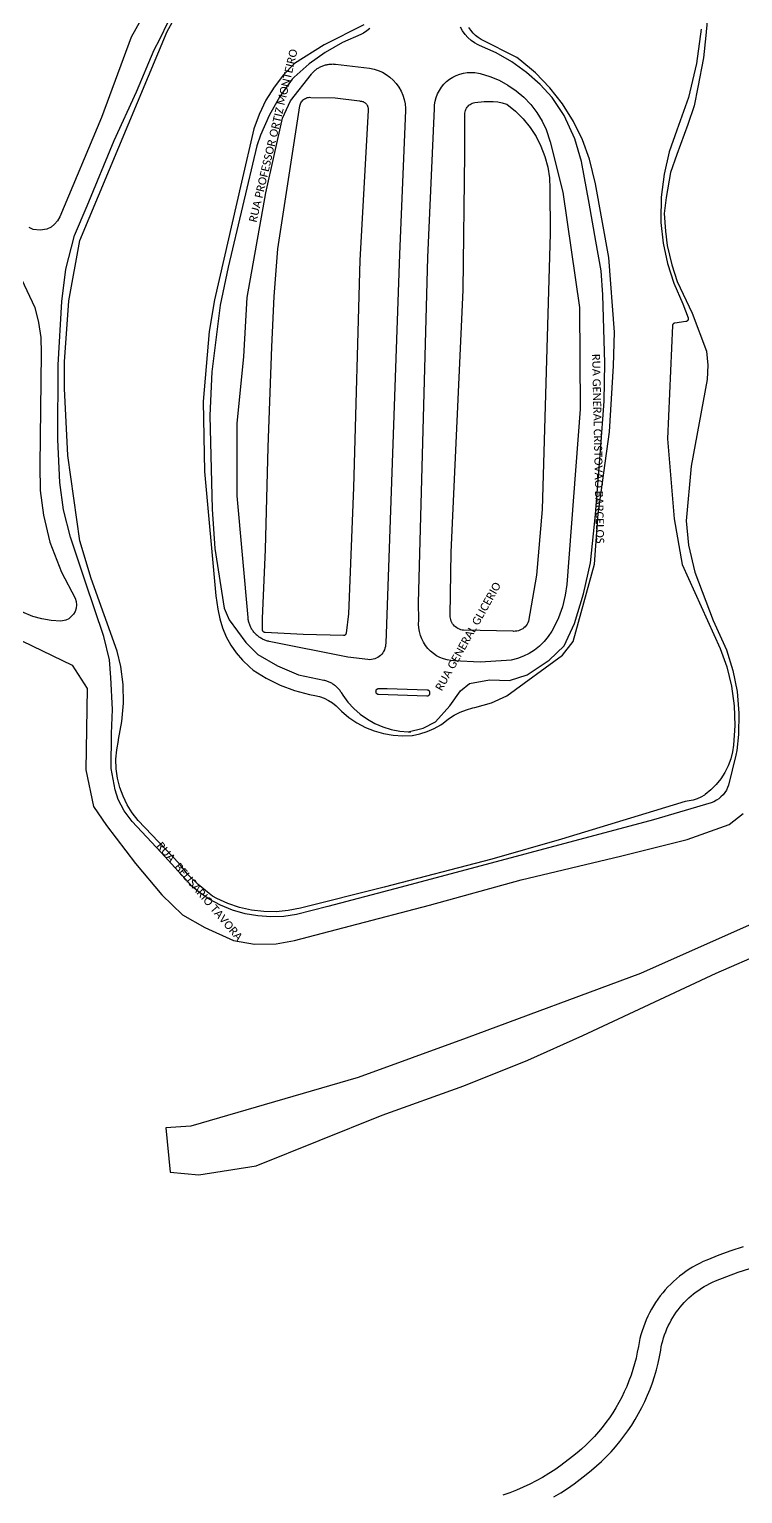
# Model space of a CAD drawing. Header units: millimetres. Extents: x 676447 to 689606, y 7455628 to 7463967.
# Drawn here: x 685323 to 685590, y 7461383 to 7461933 of the extents above; entities that cross this region are included whole.
import ezdxf

# ---------------------------------------------------------------- set-up
doc = ezdxf.new("R2010")
doc.units = ezdxf.units.MM
doc.header["$LTSCALE"] = 0.1
doc.header["$MEASUREMENT"] = 0
for name, color, linetype in [('MUB_MEIOFIO', 7, 'Continuous'), ('MUB_QUADRAS', 7, 'Continuous'), ('MUB_SEGMENTO', 7, 'Continuous')]:
    doc.layers.add(name, color=color, linetype=linetype)
doc.styles.add('Legend', font='calibri.ttf')

msp = doc.modelspace()

# ---------------------------------------------------------------- linework, layer by layer
at = {"layer": 'MUB_MEIOFIO', "linetype": 'Continuous'}
for points in [[(685576.8, 7461935.69), (685576.33, 7461930.32), (685575.39, 7461921.91), (685573.29, 7461910.93), (685571.89, 7461903.92), (685569.55, 7461896.91), (685565.35, 7461885.69), (685563.01, 7461878.92), (685561.38, 7461869.57), (685560.68, 7461863.5), (685561.14, 7461856.96), (685561.84, 7461851.58), (685563.48, 7461844.34), (685565.58, 7461838.03), (685571.19, 7461826.12), (685576.47, 7461811.89), (685577.02, 7461806.66), (685576.75, 7461801.33), (685570.83, 7461768.77), (685568.91, 7461748.3), (685569.73, 7461739.23), (685572.17, 7461729.03), (685579.05, 7461710.93), (685584.09, 7461699.89), (685586.45, 7461692.18), (685587.99, 7461684.27), (685588.7, 7461676.24), (685588.56, 7461668.18), (685587.92, 7461662.24), (685587.59, 7461660.44), (685584.77, 7461649.15), (685584.45, 7461648.29), (685583.97, 7461647.32), (685583.39, 7461646.41), (685582.72, 7461645.56), (685581.96, 7461644.79), (685581.13, 7461644.1), (685580.23, 7461643.5), (685579.27, 7461642.99), (685578.27, 7461642.59), (685556.64, 7461636.16), (685462.01, 7461610.95), (685434.55, 7461603.75), (685422.84, 7461600.64), (685418.03, 7461599.97), (685413.18, 7461599.81), (685408.34, 7461600.15), (685403.56, 7461601), (685398.89, 7461602.34), (685394.39, 7461604.17), (685390.11, 7461606.45), (685386.09, 7461609.17), (685383.66, 7461611.14), (685372.03, 7461623.99), (685361.26, 7461635.53), (685358.22, 7461639.58), (685356.03, 7461643.78), (685354.81, 7461647.41), (685353.37, 7461655.41), (685353.53, 7461668.59), (685353.8, 7461677.5), (685353.26, 7461689.6), (685352.73, 7461696.15), (685350.59, 7461704.96), (685343.76, 7461725.34), (685338.11, 7461742.24), (685335.44, 7461752.43), (685334.11, 7461762.62), (685333.36, 7461778.79), (685333.47, 7461806.81), (685334.88, 7461830.6), (685336.4, 7461842.68), (685339.66, 7461855.27), (685344.36, 7461866.4), (685354.43, 7461890.95), (685362.87, 7461909.18), (685369.46, 7461924.87), (685371.63, 7461928.88), (685374.73, 7461935.37)], [(685450.28, 7461932.96), (685449.14, 7461932.01), (685447.9, 7461931.18), (685446.99, 7461930.68), (685440.13, 7461927.68), (685433.63, 7461923.97), (685427.54, 7461919.61), (685421.95, 7461914.63), (685421.26, 7461913.94), (685416.54, 7461907.37), (685412.54, 7461900.35), (685409.29, 7461892.94), (685407.9, 7461888.95), (685397.17, 7461843.46), (685394.2, 7461829.17), (685391.14, 7461804.23), (685390.31, 7461787.83), (685391.22, 7461752.65), (685392.21, 7461737.89), (685395.66, 7461715.54), (685397.56, 7461711.23), (685403.85, 7461702.67), (685408.31, 7461698.21), (685415.66, 7461693.91), (685423.56, 7461690.55), (685433.01, 7461688.59), (685433.34, 7461688.52), (685433.68, 7461688.43), (685434.01, 7461688.33), (685434.34, 7461688.22), (685434.66, 7461688.1), (685434.98, 7461687.97), (685435.3, 7461687.82), (685435.61, 7461687.67), (685435.91, 7461687.5), (685436.21, 7461687.32), (685436.5, 7461687.14), (685436.79, 7461686.94), (685437.07, 7461686.74), (685437.34, 7461686.52), (685437.6, 7461686.29), (685437.86, 7461686.06), (685438.11, 7461685.82), (685438.34, 7461685.57), (685438.57, 7461685.31), (685438.79, 7461685.04), (685439.01, 7461684.77), (685439.21, 7461684.48), (685439.4, 7461684.2), (685439.58, 7461683.9), (685440.14, 7461682.96), (685442.09, 7461680.36), (685444.29, 7461677.97), (685446.74, 7461675.83), (685449.39, 7461673.95), (685452.23, 7461672.36), (685455.21, 7461671.07), (685458.32, 7461670.11), (685461.51, 7461669.47), (685464.74, 7461669.17), (685465.69, 7461669.15)], [(685464.74, 7461669.17), (685470.29, 7461670.59), (685474.88, 7461672.95), (685480.34, 7461678.95), (685484.28, 7461684.57), (685487.62, 7461687.33), (685495.16, 7461688.64), (685502.68, 7461688.45), (685509.25, 7461690.59), (685517.61, 7461696.05), (685523.11, 7461701.42), (685527.09, 7461709.76), (685530.39, 7461720.89), (685533.1, 7461732.56), (685534.91, 7461750.74), (685536.85, 7461774.7), (685538.14, 7461793.15), (685538.39, 7461807.43), (685537.73, 7461833.05), (685537.08, 7461842.07), (685535.07, 7461853.19), (685532.49, 7461867.38), (685529.67, 7461883.1), (685527.17, 7461891.55), (685523.15, 7461900.32), (685518.64, 7461907.07), (685514.19, 7461911.93), (685509.1, 7461916.45), (685503.58, 7461920.41), (685497.66, 7461923.77), (685491.43, 7461926.49), (685490.91, 7461926.74), (685489.54, 7461927.54), (685488.25, 7461928.48), (685487.07, 7461929.54), (685486.01, 7461930.72), (685485.08, 7461932.01), (685484.29, 7461933.39)], [(685428.4, 7461915.77), (685428.61, 7461916.03), (685428.83, 7461916.29), (685429.07, 7461916.54), (685429.31, 7461916.78), (685429.55, 7461917.01), (685429.81, 7461917.24), (685430.07, 7461917.45), (685430.34, 7461917.66), (685430.62, 7461917.86), (685430.9, 7461918.04), (685431.19, 7461918.22), (685431.49, 7461918.39), (685431.79, 7461918.55), (685432.1, 7461918.69), (685432.41, 7461918.83), (685432.72, 7461918.96), (685433.04, 7461919.07), (685433.37, 7461919.17), (685433.69, 7461919.27), (685434.02, 7461919.35), (685434.36, 7461919.42), (685434.69, 7461919.48), (685435.03, 7461919.53), (685435.37, 7461919.56), (685435.71, 7461919.59), (685436.05, 7461919.6), (685436.39, 7461919.61), (685436.72, 7461919.6), (685437.06, 7461919.57), (685437.4, 7461919.54), (685450.25, 7461918.08), (685451.9, 7461917.72), (685453.5, 7461917.19), (685455.03, 7461916.5), (685456.48, 7461915.65), (685457.84, 7461914.65), (685459.08, 7461913.51), (685460.2, 7461912.25), (685461.18, 7461910.89), (685462.01, 7461909.42), (685462.69, 7461907.88), (685463.2, 7461906.27), (685463.54, 7461904.62), (685463.7, 7461902.95), (685463.72, 7461902.12), (685461.38, 7461848.25), (685456.27, 7461702.41), (685456.25, 7461701.79), (685456.16, 7461701.16), (685456, 7461700.54), (685455.78, 7461699.94), (685455.5, 7461699.36), (685455.16, 7461698.82), (685454.77, 7461698.32), (685454.32, 7461697.86), (685453.83, 7461697.45), (685453.3, 7461697.09), (685452.73, 7461696.79), (685452.14, 7461696.55), (685451.53, 7461696.38), (685450.9, 7461696.27), (685450.26, 7461696.23), (685449.62, 7461696.25), (685442.09, 7461697.15), (685412.64, 7461703.07), (685412.3, 7461703.15), (685411.96, 7461703.23), (685411.63, 7461703.33), (685411.3, 7461703.44), (685410.97, 7461703.56), (685410.65, 7461703.69), (685410.34, 7461703.84), (685410.03, 7461703.99), (685409.72, 7461704.15), (685409.42, 7461704.33), (685409.13, 7461704.51), (685408.84, 7461704.71), (685408.56, 7461704.91), (685408.29, 7461705.13), (685408.02, 7461705.35), (685407.76, 7461705.59), (685407.52, 7461705.83), (685407.28, 7461706.08), (685407.04, 7461706.34), (685406.82, 7461706.6), (685406.61, 7461706.88), (685406.41, 7461707.16), (685406.21, 7461707.45), (685406.03, 7461707.74), (685405.86, 7461708.04), (685405.69, 7461708.35), (685405.54, 7461708.66), (685405.4, 7461708.98), (685405.27, 7461709.3), (685405.15, 7461709.63), (685405.05, 7461709.96), (685404.95, 7461710.29), (685404.87, 7461710.63), (685404.79, 7461710.97), (685404.73, 7461711.31), (685404.68, 7461711.65), (685404.65, 7461712), (685400.61, 7461757.73), (685400.6, 7461784.86), (685403.13, 7461809.97), (685404.29, 7461832.11), (685411.34, 7461871.3), (685417.61, 7461899.34), (685420.63, 7461905.84), (685428.4, 7461915.77)], [(685474.54, 7461902.87), (685474.62, 7461904.3), (685474.85, 7461905.71), (685475.23, 7461907.09), (685475.74, 7461908.42), (685476.4, 7461909.69), (685477.18, 7461910.88), (685478.09, 7461911.99), (685479.1, 7461912.99), (685480.22, 7461913.89), (685481.42, 7461914.66), (685482.69, 7461915.3), (685484.03, 7461915.81), (685485.41, 7461916.17), (685486.82, 7461916.39), (685488.25, 7461916.46), (685489.68, 7461916.38), (685491.09, 7461916.15), (685491.67, 7461916.01), (685495.28, 7461914.94), (685498.77, 7461913.51), (685502.08, 7461911.71), (685505.19, 7461909.58), (685508.06, 7461907.13), (685510.66, 7461904.4), (685512.95, 7461901.42), (685514.93, 7461898.21), (685516.43, 7461895.09), (685517.95, 7461890.43), (685522.73, 7461871.6), (685528.98, 7461828.33), (685529.19, 7461790.18), (685524.12, 7461724.48), (685523.57, 7461720.46), (685522.52, 7461716.11), (685521.03, 7461711.9), (685519.1, 7461707.86), (685518.56, 7461706.9), (685517.23, 7461704.9), (685515.69, 7461703.05), (685513.97, 7461701.36), (685512.08, 7461699.87), (685510.05, 7461698.59), (685507.89, 7461697.52), (685505.63, 7461696.68), (685503.3, 7461696.09), (685501.5, 7461695.88), (685491.64, 7461695.36), (685481.78, 7461695.87), (685480.71, 7461695.95), (685479.31, 7461696.18), (685477.93, 7461696.56), (685476.61, 7461697.08), (685475.34, 7461697.74), (685474.15, 7461698.53), (685473.05, 7461699.43), (685472.05, 7461700.45), (685471.16, 7461701.56), (685470.4, 7461702.76), (685469.76, 7461704.04), (685469.26, 7461705.37), (685468.9, 7461706.75), (685468.69, 7461708.16), (685468.62, 7461709.59), (685468.71, 7461711.01), (685468.55, 7461717.61), (685472.11, 7461847.11), (685474.54, 7461902.87)], [(685456.79, 7461685.44), (685471.76, 7461684.97), (685471.86, 7461684.96), (685471.97, 7461684.95), (685472.07, 7461684.91), (685472.16, 7461684.87), (685472.25, 7461684.82), (685472.34, 7461684.76), (685472.42, 7461684.7), (685472.49, 7461684.62), (685472.55, 7461684.54), (685472.61, 7461684.45), (685472.65, 7461684.35), (685472.69, 7461684.25), (685472.71, 7461684.15), (685472.72, 7461684.05), (685472.73, 7461683.94), (685472.72, 7461683.87), (685472.67, 7461683.4), (685472.66, 7461683.3), (685472.63, 7461683.2), (685472.59, 7461683.1), (685472.55, 7461683.01), (685472.49, 7461682.92), (685472.43, 7461682.84), (685472.35, 7461682.76), (685472.27, 7461682.7), (685472.18, 7461682.64), (685472.09, 7461682.59), (685471.99, 7461682.55), (685471.89, 7461682.53), (685471.79, 7461682.51), (685471.68, 7461682.5), (685471.64, 7461682.5), (685453.59, 7461683.17), (685453.48, 7461683.18), (685453.38, 7461683.2), (685453.28, 7461683.23), (685453.18, 7461683.27), (685453.09, 7461683.32), (685453.01, 7461683.38), (685452.93, 7461683.45), (685452.86, 7461683.53), (685452.79, 7461683.61), (685452.74, 7461683.7), (685452.7, 7461683.8), (685452.66, 7461683.9), (685452.64, 7461684), (685452.63, 7461684.1), (685452.62, 7461684.21), (685452.62, 7461684.23), (685452.64, 7461684.49), (685452.65, 7461684.6), (685452.67, 7461684.7), (685452.7, 7461684.8), (685452.75, 7461684.9), (685452.8, 7461684.99), (685452.86, 7461685.07), (685452.93, 7461685.15), (685453.01, 7461685.22), (685453.09, 7461685.28), (685453.18, 7461685.33), (685453.28, 7461685.37), (685453.38, 7461685.41), (685453.48, 7461685.43), (685453.59, 7461685.44), (685453.64, 7461685.44), (685456.75, 7461685.44), (685456.79, 7461685.44)]]:
    msp.add_lwpolyline(points, dxfattribs=at)
at = {"layer": 'MUB_QUADRAS', "linetype": 'Continuous'}
for points in [[(685371.78, 7461949.45), (685360.85, 7461929.64), (685349.7, 7461899.5), (685334.08, 7461862.32), (685333.28, 7461860.85), (685332.16, 7461859.53), (685330.8, 7461858.48), (685329.24, 7461857.73), (685326.7, 7461857.26), (685324.14, 7461857.59), (685322.55, 7461858.25)], [(685561.86, 7461779.02), (685564.46, 7461749.04), (685567.47, 7461731.9), (685581.63, 7461700.49), (685584.16, 7461693.51), (685585.94, 7461686.31), (685586.96, 7461678.96), (685587.21, 7461671.54), (685586.68, 7461664.14), (685586.3, 7461661.73), (685585.6, 7461659.03), (685584.61, 7461656.42), (685583.37, 7461653.93), (685581.86, 7461651.58), (685580.12, 7461649.4), (685578.16, 7461647.41), (685576.01, 7461645.64), (685575.72, 7461645.45), (685574.43, 7461644.71), (685573.02, 7461644.08), (685571.54, 7461643.6), (685570.03, 7461643.28), (685568.49, 7461643.12), (685556.7, 7461639.38), (685522.18, 7461628.91), (685496.11, 7461621.5), (685455.66, 7461610.94), (685424.28, 7461603.03), (685419.76, 7461602.13), (685415.18, 7461601.71), (685410.57, 7461601.77), (685406, 7461602.31), (685401.5, 7461603.32), (685397.14, 7461604.8), (685392.96, 7461606.73), (685391.39, 7461607.59), (685390.06, 7461608.52), (685385.91, 7461611.88), (685382.14, 7461615.65), (685378.78, 7461619.8), (685363.45, 7461635.96), (685361.26, 7461638.77), (685359.38, 7461641.8), (685357.82, 7461645.01), (685356.61, 7461648.37), (685355.76, 7461651.83), (685355.27, 7461655.36), (685355.15, 7461658.92), (685355.41, 7461662.48), (685356.04, 7461665.99), (685356.12, 7461666.33), (685357.4, 7461673.11), (685357.96, 7461679.99), (685357.79, 7461686.89), (685356.91, 7461693.73), (685355.59, 7461699.49), (685345.9, 7461726.67), (685341.66, 7461740.77), (685337.09, 7461772.75), (685335.85, 7461797.96), (685335.83, 7461807.89), (685337.52, 7461830.81), (685341.59, 7461853.43), (685374.39, 7461931.78), (685377.62, 7461937.63)], [(685448.07, 7461934.31), (685433.23, 7461926.84), (685422.05, 7461919.82), (685418, 7461915.6), (685414.41, 7461910.97), (685411.32, 7461906), (685408.77, 7461900.73), (685406.81, 7461895.31), (685402.19, 7461875.32), (685392.11, 7461831.2), (685390.13, 7461819.27), (685387.84, 7461793.11), (685388.29, 7461766.86), (685392.61, 7461720.18), (685393.37, 7461715.14), (685394.03, 7461711.61), (685395.06, 7461708.17), (685396.44, 7461704.85), (685398.17, 7461701.7), (685400.21, 7461698.75), (685402.55, 7461696.02), (685405.16, 7461693.55), (685406.64, 7461692.37), (685411.51, 7461689.26), (685416.68, 7461686.68), (685422.09, 7461684.66), (685427.68, 7461683.21), (685429.72, 7461682.83), (685431.46, 7461682.39), (685433.15, 7461681.78), (685434.76, 7461680.99), (685436.28, 7461680.04), (685437.69, 7461678.93), (685438.98, 7461677.68), (685439.68, 7461676.89), (685442.45, 7461674.57), (685445.45, 7461672.56), (685448.64, 7461670.87), (685451.99, 7461669.52), (685455.47, 7461668.53), (685459.02, 7461667.91), (685462.63, 7461667.67), (685466.24, 7461667.8), (685466.33, 7461667.81), (685469.12, 7461668.4), (685471.84, 7461669.28), (685474.45, 7461670.44), (685476.93, 7461671.86), (685477.83, 7461672.48), (685479.79, 7461674.07), (685481.9, 7461675.44), (685484.15, 7461676.59), (685486.5, 7461677.49), (685488.93, 7461678.15), (685489.66, 7461678.29), (685495.9, 7461680.06), (685501.67, 7461682.68), (685522.56, 7461697.94), (685526.57, 7461703.04), (685534.56, 7461732.1), (685535.88, 7461750.91), (685540.12, 7461781.72), (685541.71, 7461806.38), (685541.99, 7461819.1), (685539.94, 7461847.1), (685534.97, 7461874.73), (685532.64, 7461883.92), (685530.01, 7461891.16), (685526.64, 7461898.09), (685522.56, 7461904.62), (685517.82, 7461910.69), (685512.47, 7461916.24), (685506.57, 7461921.19), (685505.48, 7461922), (685492.04, 7461928.81), (685490.95, 7461929.51), (685489.94, 7461930.32), (685489.01, 7461931.23), (685488.19, 7461932.24), (685487.48, 7461933.32)], [(685574.48, 7461932.68), (685572.78, 7461919.75), (685569.73, 7461907.07), (685565.38, 7461894.77), (685562.57, 7461886.63), (685560.62, 7461878.25), (685559.56, 7461869.71), (685559.4, 7461861.1), (685559.44, 7461860.17), (685560.27, 7461852.42), (685561.9, 7461844.79), (685564.32, 7461837.38), (685567.68, 7461829.64), (685569.64, 7461824.37), (685569.67, 7461824.27), (685569.69, 7461824.17), (685569.7, 7461824.06), (685569.7, 7461823.96), (685569.69, 7461823.85), (685569.66, 7461823.75), (685569.63, 7461823.65), (685569.58, 7461823.56), (685569.53, 7461823.47), (685569.47, 7461823.38), (685569.4, 7461823.31), (685569.32, 7461823.24), (685569.23, 7461823.18), (685569.14, 7461823.13), (685569.04, 7461823.09), (685568.94, 7461823.06), (685568.84, 7461823.04), (685564.63, 7461822.44), (685564.61, 7461822.43), (685564.51, 7461822.41), (685564.41, 7461822.38), (685564.31, 7461822.33), (685564.22, 7461822.28), (685564.14, 7461822.22), (685564.06, 7461822.15), (685563.99, 7461822.07), (685563.93, 7461821.99), (685563.88, 7461821.89), (685563.84, 7461821.8), (685563.8, 7461821.7), (685563.78, 7461821.6), (685563.77, 7461821.49), (685561.86, 7461779.02)], [(685410.11, 7461707.37), (685410.11, 7461707.42), (685410.11, 7461711.69), (685411.16, 7461737.56), (685412.21, 7461775.98), (685413.61, 7461813.56), (685414.48, 7461832.4), (685414.48, 7461832.44), (685415.88, 7461850.24), (685424.09, 7461903.87), (685424.18, 7461904.27), (685424.31, 7461904.65), (685424.48, 7461905.03), (685424.68, 7461905.38), (685424.93, 7461905.7), (685425.2, 7461906.01), (685425.51, 7461906.28), (685425.84, 7461906.51), (685426.2, 7461906.71), (685426.57, 7461906.88), (685426.96, 7461907), (685427.36, 7461907.08), (685427.76, 7461907.12), (685428.17, 7461907.11), (685428.23, 7461907.11), (685437.34, 7461906.91), (685446.39, 7461905.76), (685446.66, 7461905.71), (685446.91, 7461905.7), (685447.22, 7461905.66), (685447.52, 7461905.59), (685447.82, 7461905.49), (685448.1, 7461905.36), (685448.37, 7461905.2), (685448.61, 7461905.01), (685448.84, 7461904.8), (685449.05, 7461904.57), (685449.22, 7461904.31), (685449.38, 7461904.04), (685449.5, 7461903.75), (685449.59, 7461903.46), (685449.65, 7461903.15), (685449.67, 7461902.84), (685449.67, 7461902.53), (685449.63, 7461902.22), (685446.62, 7461846.07), (685444.18, 7461760.81), (685442.26, 7461713.49), (685442.26, 7461713.41), (685441.42, 7461706.16), (685441.41, 7461706.06), (685441.38, 7461705.96), (685441.34, 7461705.86), (685441.29, 7461705.77), (685441.23, 7461705.68), (685441.17, 7461705.6), (685441.09, 7461705.53), (685441.01, 7461705.46), (685440.92, 7461705.4), (685440.83, 7461705.36), (685440.73, 7461705.32), (685440.63, 7461705.29), (685440.53, 7461705.28), (685440.42, 7461705.27), (685440.4, 7461705.28), (685425.32, 7461705.69), (685411.06, 7461706.42), (685410.95, 7461706.43), (685410.85, 7461706.45), (685410.75, 7461706.49), (685410.66, 7461706.53), (685410.57, 7461706.58), (685410.48, 7461706.64), (685410.4, 7461706.71), (685410.33, 7461706.79), (685410.27, 7461706.87), (685410.22, 7461706.97), (685410.18, 7461707.06), (685410.14, 7461707.16), (685410.12, 7461707.26), (685410.11, 7461707.37)], [(685480.49, 7461712.35), (685480.49, 7461712.91), (685480.81, 7461736.51), (685485.35, 7461834.85), (685485.35, 7461834.89), (685485.87, 7461885.88), (685485.94, 7461900.71), (685485.97, 7461901.19), (685486.05, 7461901.67), (685486.17, 7461902.14), (685486.35, 7461902.59), (685486.57, 7461903.02), (685486.84, 7461903.43), (685487.15, 7461903.8), (685487.49, 7461904.14), (685487.87, 7461904.45), (685488.28, 7461904.71), (685488.71, 7461904.93), (685489.17, 7461905.1), (685489.63, 7461905.22), (685493.21, 7461905.55), (685496.58, 7461905.52), (685496.61, 7461905.52), (685498.31, 7461905.38), (685499.98, 7461905.06), (685501.6, 7461904.57), (685501.74, 7461904.51), (685504.92, 7461901.93), (685507.81, 7461899.03), (685510.39, 7461895.84), (685512.62, 7461892.4), (685514.47, 7461888.75), (685515.94, 7461884.92), (685516.99, 7461880.97), (685517.63, 7461876.92), (685517.84, 7461872.88), (685517.95, 7461855.99), (685514.88, 7461752.57), (685512.83, 7461727.95), (685509.81, 7461710.65), (685509.58, 7461710.1), (685509.28, 7461709.57), (685508.94, 7461709.08), (685508.55, 7461708.62), (685508.11, 7461708.21), (685507.63, 7461707.85), (685507.11, 7461707.54), (685506.57, 7461707.29), (685506, 7461707.09), (685505.41, 7461706.96), (685504.82, 7461706.88), (685504.21, 7461706.87), (685504.09, 7461706.88), (685485.4, 7461707.32), (685484.95, 7461707.37), (685484.41, 7461707.49), (685483.88, 7461707.66), (685483.37, 7461707.89), (685482.89, 7461708.17), (685482.44, 7461708.5), (685482.03, 7461708.87), (685481.66, 7461709.29), (685481.33, 7461709.74), (685481.05, 7461710.22), (685480.83, 7461710.73), (685480.66, 7461711.26), (685480.55, 7461711.8), (685480.49, 7461712.35)], [(685304.72, 7461870.51), (685324.73, 7461828.33), (685326.13, 7461822.73), (685326.94, 7461817.01), (685327.14, 7461811.24), (685326.58, 7461769.05), (685326.76, 7461759.69), (685327.92, 7461750.41), (685330.33, 7461740.31), (685334.77, 7461729.02), (685339.82, 7461719.25), (685340.22, 7461718.06), (685340.37, 7461716.81), (685340.26, 7461715.56), (685339.89, 7461714.35), (685339.28, 7461713.25), (685337.44, 7461711.55), (685336.3, 7461711.02), (685334.44, 7461710.7), (685330.88, 7461710.91), (685327.36, 7461711.5), (685323.92, 7461712.45), (685319.81, 7461714.13)], [(685301.08, 7461712.28), (685338.73, 7461694.16), (685344.35, 7461685.48), (685343.83, 7461654.96), (685346.74, 7461641.21), (685351.56, 7461634.06), (685362.48, 7461619.87), (685372.35, 7461608.01), (685380.13, 7461600.56), (685388.51, 7461595.82), (685399.17, 7461590.97), (685407.05, 7461589.62), (685415.26, 7461589.69), (685422.11, 7461590.97), (685443.1, 7461596.4), (685472.64, 7461604.14), (685507.11, 7461613.68), (685544.29, 7461622.57), (685569.33, 7461628.79), (685585.05, 7461634.48), (685590.23, 7461638.62)], [(685592.52, 7461596.7), (685551.74, 7461578.6), (685486.43, 7461554.34), (685445.89, 7461539.56), (685383.25, 7461521.3), (685373.81, 7461520.66), (685375.42, 7461504.06), (685386.19, 7461503.12), (685407.73, 7461506.47), (685454.88, 7461525.4), (685485.58, 7461536.39), (685509.54, 7461546.04), (685530.13, 7461555.31), (685580.12, 7461578.75), (685598.49, 7461586.73)], [(685590.29, 7461476.01), (685585.68, 7461474.53), (685581.12, 7461472.9), (685576.62, 7461471.1), (685575.26, 7461470.51), (685573.92, 7461469.86), (685572.61, 7461469.17), (685571.32, 7461468.43), (685570.05, 7461467.65), (685568.82, 7461466.83), (685567.61, 7461465.96), (685566.43, 7461465.05), (685565.29, 7461464.11), (685564.18, 7461463.12), (685563.11, 7461462.09), (685562.07, 7461461.03), (685561.07, 7461459.93), (685560.11, 7461458.8), (685559.19, 7461457.64), (685558.31, 7461456.44), (685557.47, 7461455.21), (685556.67, 7461453.96), (685555.92, 7461452.68), (685555.21, 7461451.37), (685554.55, 7461450.04), (685553.94, 7461448.69), (685553.38, 7461447.31), (685552.86, 7461445.92), (685552.39, 7461444.51), (685551.97, 7461443.09), (685551.6, 7461441.65), (685551.28, 7461440.2), (685551.01, 7461438.74), (685550.6, 7461436.53), (685550.12, 7461434.34), (685549.57, 7461432.17), (685548.94, 7461430.02), (685548.24, 7461427.89), (685547.47, 7461425.78), (685546.62, 7461423.71), (685545.71, 7461421.66), (685544.73, 7461419.65), (685543.68, 7461417.67), (685542.56, 7461415.72), (685541.37, 7461413.82), (685540.13, 7461411.96), (685538.81, 7461410.14), (685537.44, 7461408.37), (685536.01, 7461406.64), (685534.52, 7461404.96), (685532.98, 7461403.34), (685531.38, 7461401.77), (685529.73, 7461400.26), (685528.02, 7461398.8), (685526.27, 7461397.4), (685521.94, 7461394.06), (685519.71, 7461392.5), (685517.42, 7461391.03), (685515.09, 7461389.63), (685512.71, 7461388.31), (685510.29, 7461387.07), (685507.83, 7461385.91), (685505.33, 7461384.84), (685502.79, 7461383.85), (685500.22, 7461382.95)], [(685519.32, 7461382.3), (685521.9, 7461383.85), (685524.42, 7461385.48), (685526.89, 7461387.2), (685531.44, 7461390.7), (685533.42, 7461392.28), (685535.34, 7461393.92), (685537.2, 7461395.63), (685539.01, 7461397.4), (685540.75, 7461399.24), (685542.43, 7461401.13), (685544.05, 7461403.08), (685545.59, 7461405.08), (685547.07, 7461407.13), (685548.48, 7461409.23), (685549.82, 7461411.38), (685551.08, 7461413.57), (685552.27, 7461415.81), (685553.38, 7461418.08), (685554.41, 7461420.39), (685555.36, 7461422.73), (685556.23, 7461425.11), (685557.02, 7461427.51), (685557.73, 7461429.94), (685558.36, 7461432.39), (685558.9, 7461434.86), (685559.36, 7461437.35), (685559.57, 7461438.52), (685559.83, 7461439.68), (685560.13, 7461440.84), (685560.46, 7461441.98), (685560.84, 7461443.11), (685561.25, 7461444.23), (685561.71, 7461445.33), (685562.2, 7461446.41), (685562.73, 7461447.48), (685563.29, 7461448.53), (685563.9, 7461449.55), (685564.53, 7461450.56), (685565.21, 7461451.54), (685565.91, 7461452.5), (685566.65, 7461453.43), (685567.42, 7461454.34), (685568.22, 7461455.22), (685569.06, 7461456.07), (685569.92, 7461456.9), (685570.81, 7461457.69), (685571.72, 7461458.45), (685572.67, 7461459.18), (685573.63, 7461459.87), (685574.62, 7461460.53), (685575.64, 7461461.16), (685576.67, 7461461.75), (685577.73, 7461462.3), (685578.8, 7461462.82), (685579.89, 7461463.3), (685584.12, 7461464.98), (685588.4, 7461466.52), (685592.73, 7461467.91)]]:
    msp.add_lwpolyline(points, dxfattribs=at)

# ---------------------------------------------------------------- texts
at = {"layer": 'MUB_SEGMENTO', "color": 253, "style": 'Legend'}
for s, rotation, p in [('RUA PROFESSOR ORTIZ MONTEIRO', 76.5838, (685407.82, 7461860.02)), ('RUA GENERAL CRISTOVAO BARCELOS', 271.2635, (685533.63, 7461810.87)), ('RUA GENERAL GLICERIO', 60.8046, (685477.27, 7461684.27)), ('RUA  BELISARIO TAVORA', 310.5312, (685370.12, 7461626.31))]:
    msp.add_text(s, height=3, rotation=rotation, dxfattribs=at).set_placement(p)

doc.saveas('drawing.dxf')
